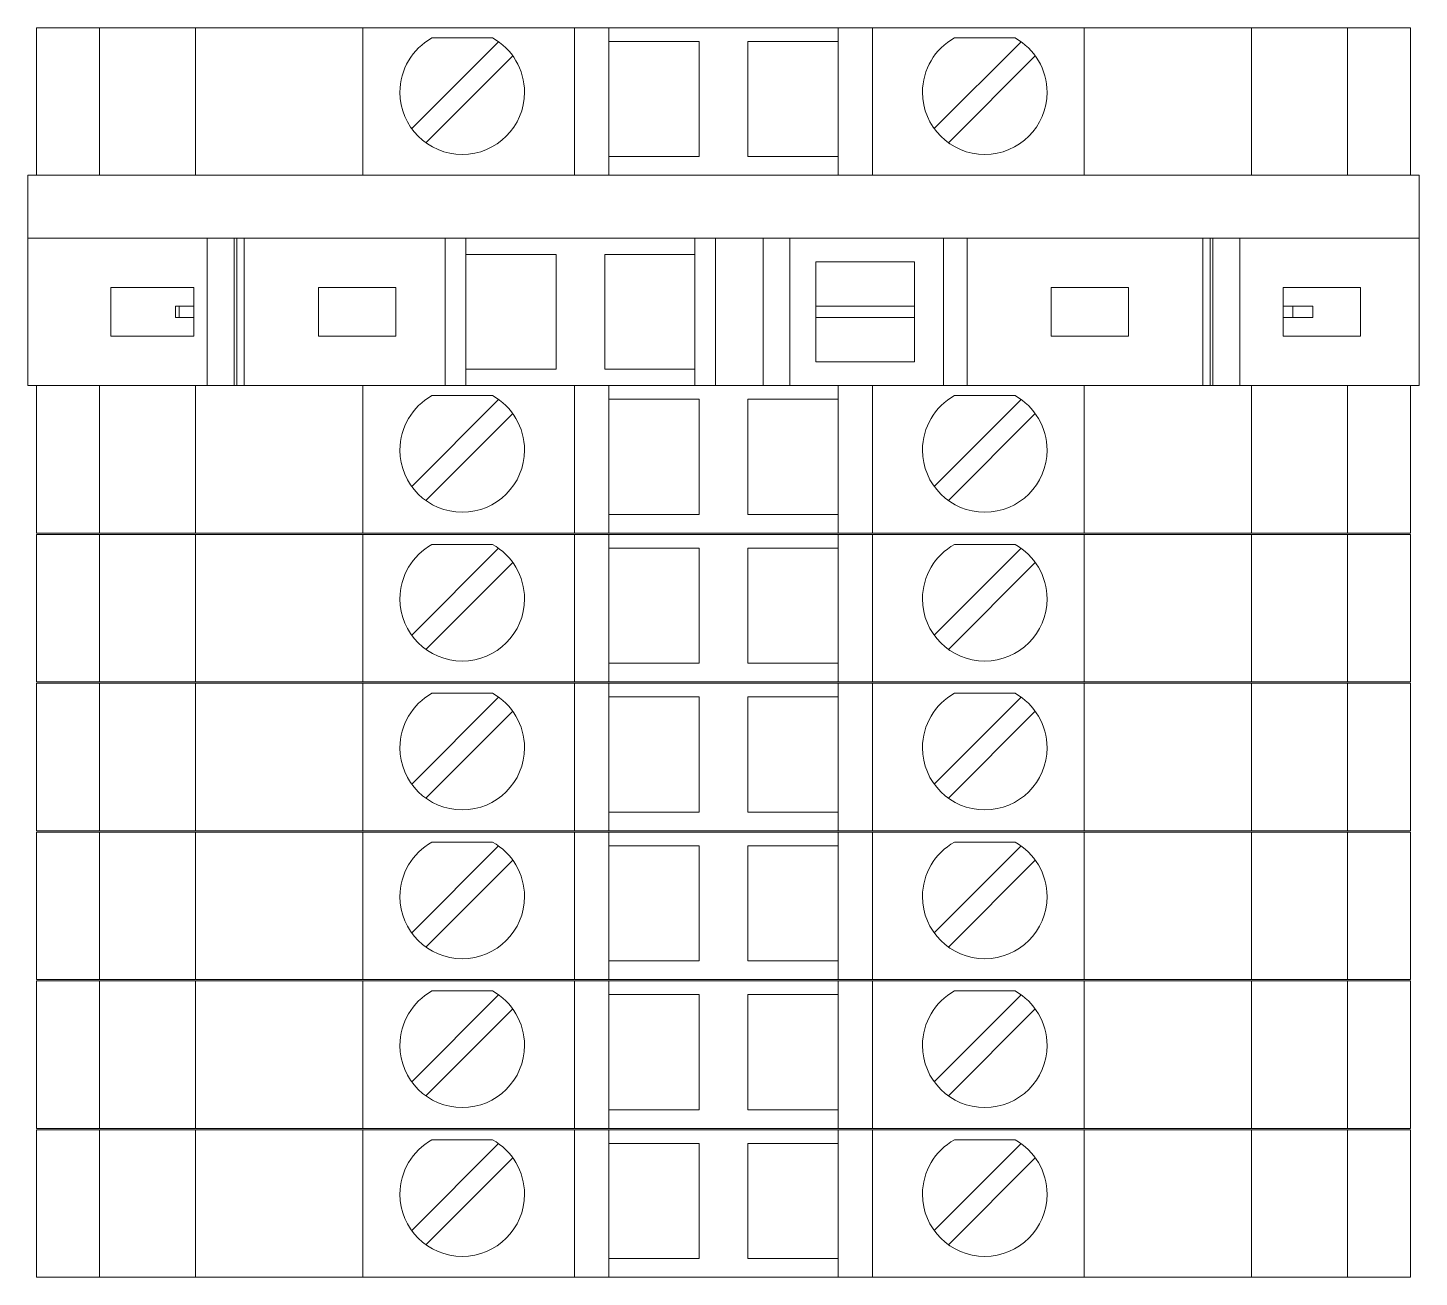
# Model space of a CAD drawing. Header units: millimetres. Extents: x 4962 to 7449, y 754 to 2938.
# Drawn here: x 5322.49 to 5371.09, y 1922.09 to 1965.74 of the extents above; entities that cross this region are included whole.
import ezdxf

# ---------------------------------------------------------------- set-up
doc = ezdxf.new("R2010")
doc.units = ezdxf.units.MM
doc.layers.add('000-PI-Oprema', color=30, linetype='Continuous', lineweight=5)
doc.layers.add('000-PI-ORMAR', color=2, linetype='Continuous')

msp = doc.modelspace()

# ---------------------------------------------------------------- linework, layer by layer
at = {"color": 0, "linetype": 'ByBlock', "lineweight": 0, "ltscale": 0.25}
msp.add_lwpolyline([(5322.492, 1960.593), (5322.492, 1953.243), (5371.092, 1953.243), (5371.092, 1960.593), (5322.492, 1960.593)], dxfattribs=at)
at = {"layer": '000-PI-Oprema', "color": 0, "linetype": 'ByBlock', "lineweight": 0}
for p, q in [((5322.492, 1960.593), (5322.492, 1953.243)), ((5371.092, 1960.593), (5322.492, 1960.593)), ((5371.092, 1953.243), (5371.092, 1960.593)), ((5328.757, 1958.393), (5322.492, 1958.393)), ((5328.757, 1953.243), (5328.757, 1958.393)), ((5329.694, 1958.393), (5328.757, 1958.393)), ((5329.694, 1953.243), (5329.694, 1958.393)), ((5329.794, 1958.393), (5329.694, 1958.393)), ((5329.794, 1958.393), (5329.794, 1953.243)), ((5330.052, 1958.393), (5329.794, 1958.393)), ((5330.052, 1958.393), (5330.052, 1953.243)), ((5337.074, 1958.393), (5330.052, 1958.393)), ((5337.074, 1958.393), (5337.792, 1958.393)), ((5337.074, 1953.243), (5337.074, 1958.393)), ((5337.792, 1957.818), (5337.792, 1958.393)), ((5337.792, 1958.393), (5345.792, 1958.393)), ((5345.792, 1958.393), (5345.792, 1957.818)), ((5345.792, 1958.393), (5346.511, 1958.393)), ((5346.511, 1958.393), (5348.182, 1958.393)), ((5346.511, 1953.243), (5346.511, 1958.393)), ((5349.107, 1958.393), (5348.182, 1958.393)), ((5348.182, 1958.393), (5348.182, 1953.243)), ((5354.481, 1958.393), (5349.107, 1958.393)), ((5349.107, 1958.393), (5349.107, 1953.243)), ((5354.481, 1958.393), (5354.481, 1953.243)), ((5355.302, 1958.393), (5354.481, 1958.393)), ((5355.302, 1953.243), (5355.302, 1958.393)), ((5355.302, 1958.393), (5363.532, 1958.393)), ((5363.532, 1958.393), (5363.532, 1953.243)), ((5363.532, 1958.393), (5363.79, 1958.393)), ((5363.79, 1953.243), (5363.79, 1958.393)), ((5363.79, 1958.393), (5363.89, 1958.393)), ((5364.827, 1958.393), (5363.89, 1958.393)), ((5363.89, 1953.243), (5363.89, 1958.393)), ((5364.827, 1958.393), (5371.092, 1958.393)), ((5364.827, 1953.243), (5364.827, 1958.393)), ((5337.792, 1953.818), (5337.792, 1957.818)), ((5337.792, 1957.818), (5340.942, 1957.818)), ((5340.942, 1957.818), (5340.942, 1953.818)), ((5342.642, 1957.818), (5345.792, 1957.818)), ((5342.642, 1953.818), (5342.642, 1957.818)), ((5345.792, 1957.818), (5345.792, 1953.818)), ((5350.017, 1957.568), (5353.467, 1957.568)), ((5350.017, 1956.018), (5350.017, 1957.568)), ((5353.467, 1957.568), (5353.467, 1956.018)), ((5325.392, 1954.968), (5325.392, 1956.668)), ((5325.392, 1956.668), (5328.292, 1956.668)), ((5328.292, 1956.668), (5328.292, 1956.018)), ((5332.642, 1956.668), (5335.342, 1956.668)), ((5332.642, 1954.968), (5332.642, 1956.668)), ((5335.342, 1956.668), (5335.342, 1954.968)), ((5358.242, 1956.668), (5360.942, 1956.668)), ((5358.242, 1954.968), (5358.242, 1956.668)), ((5360.942, 1956.668), (5360.942, 1954.968)), ((5366.342, 1956.018), (5366.342, 1956.668)), ((5366.342, 1956.668), (5369.042, 1956.668)), ((5369.042, 1956.668), (5369.042, 1954.968)), ((5327.777, 1956.018), (5327.647, 1956.018)), ((5327.647, 1955.618), (5327.647, 1956.018)), ((5327.777, 1956.018), (5327.777, 1955.618)), ((5327.777, 1956.018), (5328.292, 1956.018)), ((5328.292, 1956.018), (5328.292, 1955.618)), ((5350.017, 1956.018), (5353.467, 1956.018)), ((5350.017, 1955.618), (5350.017, 1956.018)), ((5353.467, 1956.018), (5353.467, 1955.618)), ((5366.342, 1955.618), (5366.342, 1956.018)), ((5366.342, 1956.018), (5366.677, 1956.018)), ((5366.677, 1956.018), (5366.677, 1955.618)), ((5367.377, 1956.018), (5366.677, 1956.018)), ((5367.377, 1956.018), (5367.377, 1955.618)), ((5327.777, 1955.618), (5327.647, 1955.618)), ((5327.777, 1955.618), (5328.292, 1955.618)), ((5328.292, 1955.618), (5328.292, 1954.968)), ((5350.017, 1955.618), (5353.467, 1955.618)), ((5350.017, 1954.068), (5350.017, 1955.618)), ((5353.467, 1955.618), (5353.467, 1954.068)), ((5366.342, 1955.618), (5366.677, 1955.618)), ((5366.342, 1954.968), (5366.342, 1955.618)), ((5367.377, 1955.618), (5366.677, 1955.618)), ((5328.292, 1954.968), (5325.392, 1954.968)), ((5335.342, 1954.968), (5332.642, 1954.968)), ((5360.942, 1954.968), (5358.242, 1954.968)), ((5369.042, 1954.968), (5366.342, 1954.968)), ((5340.942, 1953.818), (5337.792, 1953.818)), ((5337.792, 1953.243), (5337.792, 1953.818)), ((5345.792, 1953.818), (5342.642, 1953.818)), ((5345.792, 1953.818), (5345.792, 1953.243)), ((5353.467, 1954.068), (5350.017, 1954.068)), ((5329.694, 1953.243), (5328.757, 1953.243)), ((5329.794, 1953.243), (5329.694, 1953.243)), ((5330.052, 1953.243), (5329.794, 1953.243)), ((5337.074, 1953.243), (5337.792, 1953.243))]:
    msp.add_line(p, q, dxfattribs=at)
at = {"layer": '000-PI-Oprema', "color": 0, "linetype": 'ByBlock', "lineweight": 0, "ltscale": 0.25}
msp.add_line((5371.092, 1953.243), (5322.492, 1953.243), dxfattribs=at)
at = {"layer": '000-PI-ORMAR', "color": 0, "linetype": 'ByBlock', "lineweight": 0}
for p, q in [((5322.792, 1965.743), (5322.792, 1965.743)), ((5324.992, 1965.743), (5322.792, 1965.743)), ((5322.792, 1965.743), (5322.792, 1960.593)), ((5324.992, 1965.743), (5324.992, 1965.743)), ((5324.992, 1965.743), (5326.584, 1965.743)), ((5324.992, 1965.743), (5324.992, 1960.593)), ((5326.584, 1965.743), (5328.726, 1965.743)), ((5327.042, 1965.743), (5327.042, 1965.743)), ((5328.353, 1965.743), (5328.353, 1960.593)), ((5329.11, 1965.743), (5328.726, 1965.743)), ((5331.618, 1965.743), (5329.11, 1965.743)), ((5329.292, 1965.743), (5329.292, 1965.743)), ((5330.792, 1965.743), (5330.792, 1965.743)), ((5331.618, 1965.743), (5334.192, 1965.743)), ((5331.942, 1965.743), (5331.942, 1965.743)), ((5334.192, 1965.743), (5341.592, 1965.743)), ((5334.192, 1965.743), (5334.192, 1960.593)), ((5336.608, 1965.393), (5336.608, 1965.393)), ((5338.726, 1965.393), (5336.608, 1965.393)), ((5336.992, 1965.743), (5336.992, 1965.743)), ((5338.726, 1965.393), (5338.726, 1965.393)), ((5341.592, 1965.743), (5342.792, 1965.743)), ((5341.592, 1965.743), (5341.592, 1960.593)), ((5342.792, 1965.743), (5342.792, 1965.743)), ((5342.792, 1965.743), (5350.792, 1965.743)), ((5342.792, 1965.743), (5342.792, 1960.593)), ((5350.792, 1965.743), (5350.792, 1965.743)), ((5350.792, 1965.743), (5351.992, 1965.743)), ((5350.792, 1965.743), (5350.792, 1960.593)), ((5351.992, 1965.743), (5359.392, 1965.743)), ((5351.992, 1965.743), (5351.992, 1960.593)), ((5354.858, 1965.393), (5354.858, 1965.393)), ((5356.976, 1965.393), (5354.858, 1965.393)), ((5356.976, 1965.393), (5356.976, 1965.393)), ((5359.392, 1965.743), (5361.966, 1965.743)), ((5359.392, 1965.743), (5359.392, 1960.593)), ((5364.474, 1965.743), (5361.966, 1965.743)), ((5362.792, 1965.743), (5362.792, 1965.743)), ((5363.092, 1965.743), (5363.092, 1965.743)), ((5363.992, 1965.743), (5363.992, 1965.743)), ((5364.858, 1965.743), (5364.474, 1965.743)), ((5364.858, 1965.743), (5367, 1965.743)), ((5365.231, 1965.743), (5365.231, 1960.593)), ((5366.542, 1965.743), (5366.542, 1965.743)), ((5367, 1965.743), (5368.592, 1965.743)), ((5368.592, 1965.743), (5368.592, 1965.743)), ((5368.592, 1965.743), (5369.792, 1965.743)), ((5368.592, 1965.743), (5368.592, 1960.593)), ((5369.292, 1965.743), (5369.292, 1965.743)), ((5369.792, 1965.743), (5369.792, 1965.743)), ((5369.792, 1965.743), (5370.109, 1965.743)), ((5370.792, 1965.743), (5370.109, 1965.743)), ((5370.792, 1965.743), (5370.792, 1965.743)), ((5370.792, 1965.743), (5370.792, 1960.593)), ((5338.937, 1965.259), (5335.902, 1962.223)), ((5338.937, 1965.259), (5338.937, 1965.259)), ((5342.792, 1965.268), (5345.942, 1965.268)), ((5342.792, 1965.268), (5342.792, 1965.268)), ((5345.942, 1965.268), (5345.942, 1961.243)), ((5345.942, 1965.268), (5345.942, 1965.268)), ((5347.642, 1961.243), (5347.642, 1965.268)), ((5347.642, 1965.268), (5350.792, 1965.268)), ((5347.642, 1965.268), (5347.642, 1965.268)), ((5350.792, 1965.268), (5350.792, 1965.268)), ((5357.187, 1965.259), (5354.152, 1962.223)), ((5357.187, 1965.259), (5357.187, 1965.259)), ((5336.397, 1961.728), (5339.432, 1964.764)), ((5339.432, 1964.764), (5339.432, 1964.764)), ((5341.592, 1964.793), (5341.592, 1962.193)), ((5341.592, 1964.793), (5341.592, 1964.793)), ((5351.992, 1964.793), (5351.992, 1962.193)), ((5351.992, 1964.793), (5351.992, 1964.793)), ((5354.647, 1961.728), (5357.682, 1964.764)), ((5357.682, 1964.764), (5357.682, 1964.764)), ((5335.902, 1962.223), (5335.902, 1962.223)), ((5341.592, 1962.193), (5341.592, 1962.193)), ((5351.992, 1962.193), (5351.992, 1962.193)), ((5354.152, 1962.223), (5354.152, 1962.223)), ((5336.397, 1961.728), (5336.397, 1961.728)), ((5354.647, 1961.728), (5354.647, 1961.728)), ((5345.942, 1961.243), (5342.792, 1961.243)), ((5342.792, 1961.243), (5342.792, 1961.243)), ((5345.942, 1961.243), (5345.942, 1961.243)), ((5350.792, 1961.243), (5347.642, 1961.243)), ((5347.642, 1961.243), (5347.642, 1961.243)), ((5350.792, 1961.243), (5350.792, 1961.243)), ((5324.992, 1960.593), (5322.792, 1960.593)), ((5322.792, 1960.593), (5322.792, 1960.593)), ((5324.992, 1960.593), (5326.584, 1960.593)), ((5324.992, 1960.593), (5324.992, 1960.593)), ((5326.584, 1960.593), (5328.726, 1960.593)), ((5327.042, 1960.593), (5327.042, 1960.593)), ((5328.726, 1960.593), (5329.11, 1960.593)), ((5329.11, 1960.593), (5331.618, 1960.593)), ((5329.292, 1960.593), (5329.292, 1960.593)), ((5331.618, 1960.593), (5334.192, 1960.593)), ((5331.942, 1960.593), (5331.942, 1960.593)), ((5334.192, 1960.593), (5341.592, 1960.593)), ((5336.992, 1960.593), (5336.992, 1960.593)), ((5341.592, 1960.593), (5342.792, 1960.593)), ((5342.792, 1960.593), (5350.792, 1960.593)), ((5342.792, 1960.593), (5342.792, 1960.593)), ((5350.792, 1960.593), (5351.992, 1960.593)), ((5350.792, 1960.593), (5350.792, 1960.593)), ((5351.992, 1960.593), (5359.392, 1960.593)), ((5359.392, 1960.593), (5361.966, 1960.593)), ((5361.966, 1960.593), (5364.474, 1960.593)), ((5363.092, 1960.593), (5363.092, 1960.593)), ((5363.992, 1960.593), (5363.992, 1960.593)), ((5364.474, 1960.593), (5364.858, 1960.593)), ((5364.858, 1960.593), (5367, 1960.593)), ((5366.542, 1960.593), (5366.542, 1960.593)), ((5367, 1960.593), (5368.592, 1960.593)), ((5368.592, 1960.593), (5369.792, 1960.593)), ((5368.592, 1960.593), (5368.592, 1960.593)), ((5369.792, 1960.593), (5370.109, 1960.593)), ((5369.792, 1960.593), (5369.792, 1960.593)), ((5370.792, 1960.593), (5370.109, 1960.593)), ((5370.792, 1960.593), (5370.792, 1960.593)), ((5322.792, 1953.243), (5322.792, 1953.243)), ((5324.992, 1953.243), (5322.792, 1953.243)), ((5322.792, 1953.243), (5322.792, 1948.093)), ((5324.992, 1953.243), (5324.992, 1953.243)), ((5324.992, 1953.243), (5326.584, 1953.243)), ((5324.992, 1953.243), (5324.992, 1948.093)), ((5326.584, 1953.243), (5328.726, 1953.243)), ((5327.042, 1953.243), (5327.042, 1953.243)), ((5328.353, 1953.243), (5328.353, 1948.093)), ((5329.11, 1953.243), (5328.726, 1953.243)), ((5331.618, 1953.243), (5329.11, 1953.243)), ((5329.292, 1953.243), (5329.292, 1953.243)), ((5330.792, 1953.243), (5330.792, 1953.243)), ((5331.618, 1953.243), (5334.192, 1953.243)), ((5331.942, 1953.243), (5331.942, 1953.243)), ((5334.192, 1953.243), (5341.592, 1953.243)), ((5334.192, 1953.243), (5334.192, 1948.093)), ((5336.992, 1953.243), (5336.992, 1953.243)), ((5341.592, 1953.243), (5342.792, 1953.243)), ((5341.592, 1953.243), (5341.592, 1948.093)), ((5342.792, 1953.243), (5342.792, 1953.243)), ((5342.792, 1953.243), (5350.792, 1953.243)), ((5342.792, 1953.243), (5342.792, 1948.093)), ((5350.792, 1953.243), (5350.792, 1953.243)), ((5350.792, 1953.243), (5351.992, 1953.243)), ((5350.792, 1953.243), (5350.792, 1948.093)), ((5351.992, 1953.243), (5359.392, 1953.243)), ((5351.992, 1953.243), (5351.992, 1948.093)), ((5359.392, 1953.243), (5361.966, 1953.243)), ((5359.392, 1953.243), (5359.392, 1948.093)), ((5364.474, 1953.243), (5361.966, 1953.243)), ((5362.792, 1953.243), (5362.792, 1953.243)), ((5363.092, 1953.243), (5363.092, 1953.243)), ((5363.992, 1953.243), (5363.992, 1953.243)), ((5364.858, 1953.243), (5364.474, 1953.243)), ((5364.858, 1953.243), (5367, 1953.243)), ((5365.231, 1953.243), (5365.231, 1948.093)), ((5366.542, 1953.243), (5366.542, 1953.243)), ((5367, 1953.243), (5368.592, 1953.243)), ((5368.592, 1953.243), (5368.592, 1953.243)), ((5368.592, 1953.243), (5369.792, 1953.243)), ((5368.592, 1953.243), (5368.592, 1948.093)), ((5369.292, 1953.243), (5369.292, 1953.243)), ((5369.792, 1953.243), (5369.792, 1953.243)), ((5369.792, 1953.243), (5370.109, 1953.243)), ((5370.792, 1953.243), (5370.109, 1953.243)), ((5370.792, 1953.243), (5370.792, 1953.243)), ((5370.792, 1953.243), (5370.792, 1948.093)), ((5338.937, 1952.759), (5335.902, 1949.723)), ((5336.608, 1952.893), (5336.608, 1952.893)), ((5338.726, 1952.893), (5336.608, 1952.893)), ((5338.726, 1952.893), (5338.726, 1952.893)), ((5338.937, 1952.759), (5338.937, 1952.759)), ((5342.792, 1952.768), (5345.942, 1952.768)), ((5342.792, 1952.768), (5342.792, 1952.768)), ((5345.942, 1952.768), (5345.942, 1948.743)), ((5345.942, 1952.768), (5345.942, 1952.768)), ((5347.642, 1948.743), (5347.642, 1952.768)), ((5347.642, 1952.768), (5350.792, 1952.768)), ((5347.642, 1952.768), (5347.642, 1952.768)), ((5350.792, 1952.768), (5350.792, 1952.768)), ((5357.187, 1952.759), (5354.152, 1949.723)), ((5354.858, 1952.893), (5354.858, 1952.893)), ((5356.976, 1952.893), (5354.858, 1952.893)), ((5356.976, 1952.893), (5356.976, 1952.893)), ((5357.187, 1952.759), (5357.187, 1952.759)), ((5336.397, 1949.228), (5339.432, 1952.264)), ((5339.432, 1952.264), (5339.432, 1952.264)), ((5341.592, 1952.293), (5341.592, 1949.693)), ((5341.592, 1952.293), (5341.592, 1952.293)), ((5351.992, 1952.293), (5351.992, 1949.693)), ((5351.992, 1952.293), (5351.992, 1952.293)), ((5354.647, 1949.228), (5357.682, 1952.264)), ((5357.682, 1952.264), (5357.682, 1952.264)), ((5335.902, 1949.723), (5335.902, 1949.723)), ((5341.592, 1949.693), (5341.592, 1949.693)), ((5351.992, 1949.693), (5351.992, 1949.693)), ((5354.152, 1949.723), (5354.152, 1949.723)), ((5336.397, 1949.228), (5336.397, 1949.228)), ((5354.647, 1949.228), (5354.647, 1949.228)), ((5345.942, 1948.743), (5342.792, 1948.743)), ((5342.792, 1948.743), (5342.792, 1948.743)), ((5345.942, 1948.743), (5345.942, 1948.743)), ((5350.792, 1948.743), (5347.642, 1948.743)), ((5347.642, 1948.743), (5347.642, 1948.743)), ((5350.792, 1948.743), (5350.792, 1948.743)), ((5324.992, 1948.093), (5322.792, 1948.093)), ((5322.792, 1948.093), (5322.792, 1948.093)), ((5322.792, 1948.043), (5322.792, 1948.043)), ((5324.992, 1948.043), (5322.792, 1948.043)), ((5322.792, 1948.043), (5322.792, 1942.893)), ((5324.992, 1948.093), (5326.584, 1948.093)), ((5324.992, 1948.093), (5324.992, 1948.093)), ((5324.992, 1948.043), (5324.992, 1948.043)), ((5324.992, 1948.043), (5326.584, 1948.043)), ((5324.992, 1948.043), (5324.992, 1942.893)), ((5326.584, 1948.093), (5328.726, 1948.093)), ((5326.584, 1948.043), (5328.726, 1948.043)), ((5327.042, 1948.093), (5327.042, 1948.093)), ((5327.042, 1948.043), (5327.042, 1948.043)), ((5328.353, 1948.043), (5328.353, 1942.893)), ((5328.726, 1948.093), (5329.11, 1948.093)), ((5329.11, 1948.043), (5328.726, 1948.043)), ((5329.11, 1948.093), (5331.618, 1948.093)), ((5331.618, 1948.043), (5329.11, 1948.043)), ((5329.292, 1948.093), (5329.292, 1948.093)), ((5329.292, 1948.043), (5329.292, 1948.043)), ((5330.792, 1948.043), (5330.792, 1948.043)), ((5331.618, 1948.093), (5334.192, 1948.093)), ((5331.618, 1948.043), (5334.192, 1948.043)), ((5331.942, 1948.093), (5331.942, 1948.093)), ((5331.942, 1948.043), (5331.942, 1948.043)), ((5334.192, 1948.093), (5341.592, 1948.093)), ((5334.192, 1948.043), (5341.592, 1948.043)), ((5334.192, 1948.043), (5334.192, 1942.893)), ((5336.992, 1948.093), (5336.992, 1948.093)), ((5336.992, 1948.043), (5336.992, 1948.043)), ((5341.592, 1948.093), (5342.792, 1948.093)), ((5341.592, 1948.043), (5342.792, 1948.043)), ((5341.592, 1948.043), (5341.592, 1942.893)), ((5342.792, 1948.093), (5350.792, 1948.093)), ((5342.792, 1948.093), (5342.792, 1948.093)), ((5342.792, 1948.043), (5342.792, 1948.043)), ((5342.792, 1948.043), (5350.792, 1948.043)), ((5342.792, 1948.043), (5342.792, 1942.893)), ((5350.792, 1948.093), (5351.992, 1948.093)), ((5350.792, 1948.093), (5350.792, 1948.093)), ((5350.792, 1948.043), (5350.792, 1948.043)), ((5350.792, 1948.043), (5351.992, 1948.043)), ((5350.792, 1948.043), (5350.792, 1942.893)), ((5351.992, 1948.093), (5359.392, 1948.093)), ((5351.992, 1948.043), (5359.392, 1948.043)), ((5351.992, 1948.043), (5351.992, 1942.893)), ((5359.392, 1948.093), (5361.966, 1948.093)), ((5359.392, 1948.043), (5361.966, 1948.043)), ((5359.392, 1948.043), (5359.392, 1942.893)), ((5361.966, 1948.093), (5364.474, 1948.093)), ((5364.474, 1948.043), (5361.966, 1948.043)), ((5362.792, 1948.043), (5362.792, 1948.043)), ((5363.092, 1948.093), (5363.092, 1948.093)), ((5363.092, 1948.043), (5363.092, 1948.043)), ((5363.992, 1948.093), (5363.992, 1948.093)), ((5363.992, 1948.043), (5363.992, 1948.043)), ((5364.474, 1948.093), (5364.858, 1948.093)), ((5364.858, 1948.043), (5364.474, 1948.043)), ((5364.858, 1948.093), (5367, 1948.093)), ((5364.858, 1948.043), (5367, 1948.043)), ((5365.231, 1948.043), (5365.231, 1942.893)), ((5366.542, 1948.093), (5366.542, 1948.093)), ((5366.542, 1948.043), (5366.542, 1948.043)), ((5367, 1948.093), (5368.592, 1948.093)), ((5367, 1948.043), (5368.592, 1948.043)), ((5368.592, 1948.093), (5369.792, 1948.093)), ((5368.592, 1948.093), (5368.592, 1948.093)), ((5368.592, 1948.043), (5368.592, 1948.043)), ((5368.592, 1948.043), (5369.792, 1948.043)), ((5368.592, 1948.043), (5368.592, 1942.893)), ((5369.292, 1948.043), (5369.292, 1948.043)), ((5369.792, 1948.093), (5370.109, 1948.093)), ((5369.792, 1948.093), (5369.792, 1948.093)), ((5369.792, 1948.043), (5369.792, 1948.043)), ((5369.792, 1948.043), (5370.109, 1948.043)), ((5370.792, 1948.093), (5370.109, 1948.093)), ((5370.792, 1948.043), (5370.109, 1948.043)), ((5370.792, 1948.093), (5370.792, 1948.093)), ((5370.792, 1948.043), (5370.792, 1948.043)), ((5370.792, 1948.043), (5370.792, 1942.893)), ((5338.937, 1947.559), (5335.902, 1944.523)), ((5336.608, 1947.693), (5336.608, 1947.693)), ((5338.726, 1947.693), (5336.608, 1947.693)), ((5338.726, 1947.693), (5338.726, 1947.693)), ((5338.937, 1947.559), (5338.937, 1947.559)), ((5342.792, 1947.568), (5345.942, 1947.568)), ((5342.792, 1947.568), (5342.792, 1947.568)), ((5345.942, 1947.568), (5345.942, 1943.543)), ((5345.942, 1947.568), (5345.942, 1947.568)), ((5347.642, 1943.543), (5347.642, 1947.568)), ((5347.642, 1947.568), (5350.792, 1947.568)), ((5347.642, 1947.568), (5347.642, 1947.568)), ((5350.792, 1947.568), (5350.792, 1947.568)), ((5357.187, 1947.559), (5354.152, 1944.523)), ((5354.858, 1947.693), (5354.858, 1947.693)), ((5356.976, 1947.693), (5354.858, 1947.693)), ((5356.976, 1947.693), (5356.976, 1947.693)), ((5357.187, 1947.559), (5357.187, 1947.559)), ((5336.397, 1944.028), (5339.432, 1947.064)), ((5339.432, 1947.064), (5339.432, 1947.064)), ((5341.592, 1947.093), (5341.592, 1944.493)), ((5341.592, 1947.093), (5341.592, 1947.093)), ((5351.992, 1947.093), (5351.992, 1944.493)), ((5351.992, 1947.093), (5351.992, 1947.093)), ((5354.647, 1944.028), (5357.682, 1947.064)), ((5357.682, 1947.064), (5357.682, 1947.064)), ((5335.902, 1944.523), (5335.902, 1944.523)), ((5341.592, 1944.493), (5341.592, 1944.493)), ((5351.992, 1944.493), (5351.992, 1944.493)), ((5354.152, 1944.523), (5354.152, 1944.523)), ((5336.397, 1944.028), (5336.397, 1944.028)), ((5354.647, 1944.028), (5354.647, 1944.028)), ((5345.942, 1943.543), (5342.792, 1943.543)), ((5342.792, 1943.543), (5342.792, 1943.543)), ((5345.942, 1943.543), (5345.942, 1943.543)), ((5350.792, 1943.543), (5347.642, 1943.543)), ((5347.642, 1943.543), (5347.642, 1943.543)), ((5350.792, 1943.543), (5350.792, 1943.543)), ((5324.992, 1942.893), (5322.792, 1942.893)), ((5322.792, 1942.893), (5322.792, 1942.893)), ((5322.792, 1942.843), (5322.792, 1942.843)), ((5324.992, 1942.843), (5322.792, 1942.843)), ((5322.792, 1942.843), (5322.792, 1937.693)), ((5324.992, 1942.893), (5326.584, 1942.893)), ((5324.992, 1942.893), (5324.992, 1942.893)), ((5324.992, 1942.843), (5324.992, 1942.843)), ((5324.992, 1942.843), (5326.584, 1942.843)), ((5324.992, 1942.843), (5324.992, 1937.693)), ((5326.584, 1942.893), (5328.726, 1942.893)), ((5326.584, 1942.843), (5328.726, 1942.843)), ((5327.042, 1942.893), (5327.042, 1942.893)), ((5327.042, 1942.843), (5327.042, 1942.843)), ((5328.353, 1942.843), (5328.353, 1937.693)), ((5328.726, 1942.893), (5329.11, 1942.893)), ((5329.11, 1942.843), (5328.726, 1942.843)), ((5329.11, 1942.893), (5331.618, 1942.893)), ((5331.618, 1942.843), (5329.11, 1942.843)), ((5329.292, 1942.893), (5329.292, 1942.893)), ((5329.292, 1942.843), (5329.292, 1942.843)), ((5330.792, 1942.843), (5330.792, 1942.843)), ((5331.618, 1942.893), (5334.192, 1942.893)), ((5331.618, 1942.843), (5334.192, 1942.843)), ((5331.942, 1942.893), (5331.942, 1942.893)), ((5331.942, 1942.843), (5331.942, 1942.843)), ((5334.192, 1942.893), (5341.592, 1942.893)), ((5334.192, 1942.843), (5341.592, 1942.843)), ((5334.192, 1942.843), (5334.192, 1937.693)), ((5336.992, 1942.893), (5336.992, 1942.893)), ((5336.992, 1942.843), (5336.992, 1942.843)), ((5341.592, 1942.893), (5342.792, 1942.893)), ((5341.592, 1942.843), (5342.792, 1942.843)), ((5341.592, 1942.843), (5341.592, 1937.693)), ((5342.792, 1942.893), (5350.792, 1942.893)), ((5342.792, 1942.893), (5342.792, 1942.893)), ((5342.792, 1942.843), (5342.792, 1942.843)), ((5342.792, 1942.843), (5350.792, 1942.843)), ((5342.792, 1942.843), (5342.792, 1937.693)), ((5350.792, 1942.893), (5351.992, 1942.893)), ((5350.792, 1942.893), (5350.792, 1942.893)), ((5350.792, 1942.843), (5350.792, 1942.843)), ((5350.792, 1942.843), (5351.992, 1942.843)), ((5350.792, 1942.843), (5350.792, 1937.693)), ((5351.992, 1942.893), (5359.392, 1942.893)), ((5351.992, 1942.843), (5359.392, 1942.843)), ((5351.992, 1942.843), (5351.992, 1937.693)), ((5359.392, 1942.893), (5361.966, 1942.893)), ((5359.392, 1942.843), (5361.966, 1942.843)), ((5359.392, 1942.843), (5359.392, 1937.693)), ((5361.966, 1942.893), (5364.474, 1942.893)), ((5364.474, 1942.843), (5361.966, 1942.843)), ((5362.792, 1942.843), (5362.792, 1942.843)), ((5363.092, 1942.893), (5363.092, 1942.893)), ((5363.092, 1942.843), (5363.092, 1942.843)), ((5363.992, 1942.893), (5363.992, 1942.893)), ((5363.992, 1942.843), (5363.992, 1942.843)), ((5364.474, 1942.893), (5364.858, 1942.893)), ((5364.858, 1942.843), (5364.474, 1942.843)), ((5364.858, 1942.893), (5367, 1942.893)), ((5364.858, 1942.843), (5367, 1942.843)), ((5365.231, 1942.843), (5365.231, 1937.693)), ((5366.542, 1942.893), (5366.542, 1942.893)), ((5366.542, 1942.843), (5366.542, 1942.843)), ((5367, 1942.893), (5368.592, 1942.893)), ((5367, 1942.843), (5368.592, 1942.843)), ((5368.592, 1942.893), (5369.792, 1942.893)), ((5368.592, 1942.893), (5368.592, 1942.893)), ((5368.592, 1942.843), (5368.592, 1942.843)), ((5368.592, 1942.843), (5369.792, 1942.843)), ((5368.592, 1942.843), (5368.592, 1937.693)), ((5369.292, 1942.843), (5369.292, 1942.843)), ((5369.792, 1942.893), (5370.109, 1942.893)), ((5369.792, 1942.893), (5369.792, 1942.893)), ((5369.792, 1942.843), (5369.792, 1942.843)), ((5369.792, 1942.843), (5370.109, 1942.843)), ((5370.792, 1942.893), (5370.109, 1942.893)), ((5370.792, 1942.843), (5370.109, 1942.843)), ((5370.792, 1942.893), (5370.792, 1942.893)), ((5370.792, 1942.843), (5370.792, 1942.843)), ((5370.792, 1942.843), (5370.792, 1937.693)), ((5338.937, 1942.359), (5335.902, 1939.323)), ((5336.608, 1942.493), (5336.608, 1942.493)), ((5338.726, 1942.493), (5336.608, 1942.493)), ((5338.726, 1942.493), (5338.726, 1942.493)), ((5338.937, 1942.359), (5338.937, 1942.359)), ((5342.792, 1942.368), (5345.942, 1942.368)), ((5342.792, 1942.368), (5342.792, 1942.368)), ((5345.942, 1942.368), (5345.942, 1938.343)), ((5345.942, 1942.368), (5345.942, 1942.368)), ((5347.642, 1938.343), (5347.642, 1942.368)), ((5347.642, 1942.368), (5350.792, 1942.368)), ((5347.642, 1942.368), (5347.642, 1942.368)), ((5350.792, 1942.368), (5350.792, 1942.368)), ((5357.187, 1942.359), (5354.152, 1939.323)), ((5354.858, 1942.493), (5354.858, 1942.493)), ((5356.976, 1942.493), (5354.858, 1942.493)), ((5356.976, 1942.493), (5356.976, 1942.493)), ((5357.187, 1942.359), (5357.187, 1942.359)), ((5336.397, 1938.828), (5339.432, 1941.864)), ((5339.432, 1941.864), (5339.432, 1941.864)), ((5341.592, 1941.893), (5341.592, 1939.293)), ((5341.592, 1941.893), (5341.592, 1941.893)), ((5351.992, 1941.893), (5351.992, 1939.293)), ((5351.992, 1941.893), (5351.992, 1941.893)), ((5354.647, 1938.828), (5357.682, 1941.864)), ((5357.682, 1941.864), (5357.682, 1941.864)), ((5335.902, 1939.323), (5335.902, 1939.323)), ((5341.592, 1939.293), (5341.592, 1939.293)), ((5351.992, 1939.293), (5351.992, 1939.293)), ((5354.152, 1939.323), (5354.152, 1939.323)), ((5336.397, 1938.828), (5336.397, 1938.828)), ((5354.647, 1938.828), (5354.647, 1938.828)), ((5345.942, 1938.343), (5342.792, 1938.343)), ((5342.792, 1938.343), (5342.792, 1938.343)), ((5345.942, 1938.343), (5345.942, 1938.343)), ((5350.792, 1938.343), (5347.642, 1938.343)), ((5347.642, 1938.343), (5347.642, 1938.343)), ((5350.792, 1938.343), (5350.792, 1938.343)), ((5324.992, 1937.693), (5322.792, 1937.693)), ((5322.792, 1937.693), (5322.792, 1937.693)), ((5324.992, 1937.693), (5326.584, 1937.693)), ((5324.992, 1937.693), (5324.992, 1937.693)), ((5326.584, 1937.693), (5328.726, 1937.693)), ((5327.042, 1937.693), (5327.042, 1937.693)), ((5328.726, 1937.693), (5329.11, 1937.693)), ((5329.11, 1937.693), (5331.618, 1937.693)), ((5329.292, 1937.693), (5329.292, 1937.693)), ((5331.618, 1937.693), (5334.192, 1937.693)), ((5331.942, 1937.693), (5331.942, 1937.693)), ((5334.192, 1937.693), (5341.592, 1937.693)), ((5336.992, 1937.693), (5336.992, 1937.693)), ((5341.592, 1937.693), (5342.792, 1937.693)), ((5342.792, 1937.693), (5350.792, 1937.693)), ((5342.792, 1937.693), (5342.792, 1937.693)), ((5350.792, 1937.693), (5351.992, 1937.693)), ((5350.792, 1937.693), (5350.792, 1937.693)), ((5351.992, 1937.693), (5359.392, 1937.693)), ((5359.392, 1937.693), (5361.966, 1937.693)), ((5361.966, 1937.693), (5364.474, 1937.693)), ((5363.092, 1937.693), (5363.092, 1937.693)), ((5363.992, 1937.693), (5363.992, 1937.693)), ((5364.474, 1937.693), (5364.858, 1937.693)), ((5364.858, 1937.693), (5367, 1937.693)), ((5366.542, 1937.693), (5366.542, 1937.693)), ((5367, 1937.693), (5368.592, 1937.693)), ((5368.592, 1937.693), (5369.792, 1937.693)), ((5368.592, 1937.693), (5368.592, 1937.693)), ((5369.792, 1937.693), (5370.109, 1937.693)), ((5369.792, 1937.693), (5369.792, 1937.693)), ((5370.792, 1937.693), (5370.109, 1937.693)), ((5370.792, 1937.693), (5370.792, 1937.693)), ((5322.792, 1937.643), (5322.792, 1937.643)), ((5324.992, 1937.643), (5322.792, 1937.643)), ((5322.792, 1937.643), (5322.792, 1932.493)), ((5324.992, 1937.643), (5324.992, 1937.643)), ((5324.992, 1937.643), (5326.584, 1937.643)), ((5324.992, 1937.643), (5324.992, 1932.493)), ((5326.584, 1937.643), (5328.726, 1937.643)), ((5327.042, 1937.643), (5327.042, 1937.643)), ((5328.353, 1937.643), (5328.353, 1932.493)), ((5329.11, 1937.643), (5328.726, 1937.643)), ((5331.618, 1937.643), (5329.11, 1937.643)), ((5329.292, 1937.643), (5329.292, 1937.643)), ((5330.792, 1937.643), (5330.792, 1937.643)), ((5331.618, 1937.643), (5334.192, 1937.643)), ((5331.942, 1937.643), (5331.942, 1937.643)), ((5334.192, 1937.643), (5341.592, 1937.643)), ((5334.192, 1937.643), (5334.192, 1932.493)), ((5336.608, 1937.293), (5336.608, 1937.293)), ((5338.726, 1937.293), (5336.608, 1937.293)), ((5336.992, 1937.643), (5336.992, 1937.643)), ((5338.726, 1937.293), (5338.726, 1937.293)), ((5341.592, 1937.643), (5342.792, 1937.643)), ((5341.592, 1937.643), (5341.592, 1932.493)), ((5342.792, 1937.643), (5342.792, 1937.643)), ((5342.792, 1937.643), (5350.792, 1937.643)), ((5342.792, 1937.643), (5342.792, 1932.493)), ((5350.792, 1937.643), (5350.792, 1937.643)), ((5350.792, 1937.643), (5351.992, 1937.643)), ((5350.792, 1937.643), (5350.792, 1932.493)), ((5351.992, 1937.643), (5359.392, 1937.643)), ((5351.992, 1937.643), (5351.992, 1932.493)), ((5354.858, 1937.293), (5354.858, 1937.293)), ((5356.976, 1937.293), (5354.858, 1937.293)), ((5356.976, 1937.293), (5356.976, 1937.293)), ((5359.392, 1937.643), (5361.966, 1937.643)), ((5359.392, 1937.643), (5359.392, 1932.493)), ((5364.474, 1937.643), (5361.966, 1937.643)), ((5362.792, 1937.643), (5362.792, 1937.643)), ((5363.092, 1937.643), (5363.092, 1937.643)), ((5363.992, 1937.643), (5363.992, 1937.643)), ((5364.858, 1937.643), (5364.474, 1937.643)), ((5364.858, 1937.643), (5367, 1937.643)), ((5365.231, 1937.643), (5365.231, 1932.493)), ((5366.542, 1937.643), (5366.542, 1937.643)), ((5367, 1937.643), (5368.592, 1937.643)), ((5368.592, 1937.643), (5368.592, 1937.643)), ((5368.592, 1937.643), (5369.792, 1937.643)), ((5368.592, 1937.643), (5368.592, 1932.493)), ((5369.292, 1937.643), (5369.292, 1937.643)), ((5369.792, 1937.643), (5369.792, 1937.643)), ((5369.792, 1937.643), (5370.109, 1937.643)), ((5370.792, 1937.643), (5370.109, 1937.643)), ((5370.792, 1937.643), (5370.792, 1937.643)), ((5370.792, 1937.643), (5370.792, 1932.493)), ((5338.937, 1937.159), (5335.902, 1934.123)), ((5338.937, 1937.159), (5338.937, 1937.159)), ((5342.792, 1937.168), (5345.942, 1937.168)), ((5342.792, 1937.168), (5342.792, 1937.168)), ((5345.942, 1937.168), (5345.942, 1933.143)), ((5345.942, 1937.168), (5345.942, 1937.168)), ((5347.642, 1933.143), (5347.642, 1937.168)), ((5347.642, 1937.168), (5350.792, 1937.168)), ((5347.642, 1937.168), (5347.642, 1937.168)), ((5350.792, 1937.168), (5350.792, 1937.168)), ((5357.187, 1937.159), (5354.152, 1934.123)), ((5357.187, 1937.159), (5357.187, 1937.159)), ((5336.397, 1933.628), (5339.432, 1936.664)), ((5339.432, 1936.664), (5339.432, 1936.664)), ((5341.592, 1936.693), (5341.592, 1934.093)), ((5341.592, 1936.693), (5341.592, 1936.693)), ((5351.992, 1936.693), (5351.992, 1934.093)), ((5351.992, 1936.693), (5351.992, 1936.693)), ((5354.647, 1933.628), (5357.682, 1936.664)), ((5357.682, 1936.664), (5357.682, 1936.664)), ((5335.902, 1934.123), (5335.902, 1934.123)), ((5341.592, 1934.093), (5341.592, 1934.093)), ((5351.992, 1934.093), (5351.992, 1934.093)), ((5354.152, 1934.123), (5354.152, 1934.123)), ((5336.397, 1933.628), (5336.397, 1933.628)), ((5354.647, 1933.628), (5354.647, 1933.628)), ((5345.942, 1933.143), (5342.792, 1933.143)), ((5342.792, 1933.143), (5342.792, 1933.143)), ((5345.942, 1933.143), (5345.942, 1933.143)), ((5350.792, 1933.143), (5347.642, 1933.143)), ((5347.642, 1933.143), (5347.642, 1933.143)), ((5350.792, 1933.143), (5350.792, 1933.143)), ((5324.992, 1932.493), (5322.792, 1932.493)), ((5322.792, 1932.493), (5322.792, 1932.493)), ((5322.792, 1932.443), (5322.792, 1932.443)), ((5324.992, 1932.443), (5322.792, 1932.443)), ((5322.792, 1932.443), (5322.792, 1927.293)), ((5324.992, 1932.493), (5326.584, 1932.493)), ((5324.992, 1932.493), (5324.992, 1932.493)), ((5324.992, 1932.443), (5324.992, 1932.443)), ((5324.992, 1932.443), (5326.584, 1932.443)), ((5324.992, 1932.443), (5324.992, 1927.293)), ((5326.584, 1932.493), (5328.726, 1932.493)), ((5326.584, 1932.443), (5328.726, 1932.443)), ((5327.042, 1932.493), (5327.042, 1932.493)), ((5327.042, 1932.443), (5327.042, 1932.443)), ((5328.353, 1932.443), (5328.353, 1927.293)), ((5328.726, 1932.493), (5329.11, 1932.493)), ((5329.11, 1932.443), (5328.726, 1932.443)), ((5329.11, 1932.493), (5331.618, 1932.493)), ((5331.618, 1932.443), (5329.11, 1932.443)), ((5329.292, 1932.493), (5329.292, 1932.493)), ((5329.292, 1932.443), (5329.292, 1932.443)), ((5330.792, 1932.443), (5330.792, 1932.443)), ((5331.618, 1932.493), (5334.192, 1932.493)), ((5331.618, 1932.443), (5334.192, 1932.443)), ((5331.942, 1932.493), (5331.942, 1932.493)), ((5331.942, 1932.443), (5331.942, 1932.443)), ((5334.192, 1932.493), (5341.592, 1932.493)), ((5334.192, 1932.443), (5341.592, 1932.443)), ((5334.192, 1932.443), (5334.192, 1927.293)), ((5336.992, 1932.493), (5336.992, 1932.493)), ((5336.992, 1932.443), (5336.992, 1932.443)), ((5341.592, 1932.493), (5342.792, 1932.493)), ((5341.592, 1932.443), (5342.792, 1932.443)), ((5341.592, 1932.443), (5341.592, 1927.293)), ((5342.792, 1932.493), (5350.792, 1932.493)), ((5342.792, 1932.493), (5342.792, 1932.493)), ((5342.792, 1932.443), (5342.792, 1932.443)), ((5342.792, 1932.443), (5350.792, 1932.443)), ((5342.792, 1932.443), (5342.792, 1927.293)), ((5350.792, 1932.493), (5351.992, 1932.493)), ((5350.792, 1932.493), (5350.792, 1932.493)), ((5350.792, 1932.443), (5350.792, 1932.443)), ((5350.792, 1932.443), (5351.992, 1932.443)), ((5350.792, 1932.443), (5350.792, 1927.293)), ((5351.992, 1932.493), (5359.392, 1932.493)), ((5351.992, 1932.443), (5359.392, 1932.443)), ((5351.992, 1932.443), (5351.992, 1927.293)), ((5359.392, 1932.493), (5361.966, 1932.493)), ((5359.392, 1932.443), (5361.966, 1932.443)), ((5359.392, 1932.443), (5359.392, 1927.293)), ((5361.966, 1932.493), (5364.474, 1932.493)), ((5364.474, 1932.443), (5361.966, 1932.443)), ((5362.792, 1932.443), (5362.792, 1932.443)), ((5363.092, 1932.493), (5363.092, 1932.493)), ((5363.092, 1932.443), (5363.092, 1932.443)), ((5363.992, 1932.493), (5363.992, 1932.493)), ((5363.992, 1932.443), (5363.992, 1932.443)), ((5364.474, 1932.493), (5364.858, 1932.493)), ((5364.858, 1932.443), (5364.474, 1932.443)), ((5364.858, 1932.493), (5367, 1932.493)), ((5364.858, 1932.443), (5367, 1932.443)), ((5365.231, 1932.443), (5365.231, 1927.293)), ((5366.542, 1932.493), (5366.542, 1932.493)), ((5366.542, 1932.443), (5366.542, 1932.443)), ((5367, 1932.493), (5368.592, 1932.493)), ((5367, 1932.443), (5368.592, 1932.443)), ((5368.592, 1932.493), (5369.792, 1932.493)), ((5368.592, 1932.493), (5368.592, 1932.493)), ((5368.592, 1932.443), (5368.592, 1932.443)), ((5368.592, 1932.443), (5369.792, 1932.443)), ((5368.592, 1932.443), (5368.592, 1927.293)), ((5369.292, 1932.443), (5369.292, 1932.443)), ((5369.792, 1932.493), (5370.109, 1932.493)), ((5369.792, 1932.493), (5369.792, 1932.493)), ((5369.792, 1932.443), (5369.792, 1932.443)), ((5369.792, 1932.443), (5370.109, 1932.443)), ((5370.792, 1932.493), (5370.109, 1932.493)), ((5370.792, 1932.443), (5370.109, 1932.443)), ((5370.792, 1932.493), (5370.792, 1932.493)), ((5370.792, 1932.443), (5370.792, 1932.443)), ((5370.792, 1932.443), (5370.792, 1927.293)), ((5338.937, 1931.959), (5335.902, 1928.923)), ((5336.608, 1932.093), (5336.608, 1932.093)), ((5338.726, 1932.093), (5336.608, 1932.093)), ((5338.726, 1932.093), (5338.726, 1932.093)), ((5338.937, 1931.959), (5338.937, 1931.959)), ((5342.792, 1931.968), (5345.942, 1931.968)), ((5342.792, 1931.968), (5342.792, 1931.968)), ((5345.942, 1931.968), (5345.942, 1927.943)), ((5345.942, 1931.968), (5345.942, 1931.968)), ((5347.642, 1927.943), (5347.642, 1931.968)), ((5347.642, 1931.968), (5350.792, 1931.968)), ((5347.642, 1931.968), (5347.642, 1931.968)), ((5350.792, 1931.968), (5350.792, 1931.968)), ((5357.187, 1931.959), (5354.152, 1928.923)), ((5354.858, 1932.093), (5354.858, 1932.093)), ((5356.976, 1932.093), (5354.858, 1932.093)), ((5356.976, 1932.093), (5356.976, 1932.093)), ((5357.187, 1931.959), (5357.187, 1931.959)), ((5336.397, 1928.428), (5339.432, 1931.464)), ((5339.432, 1931.464), (5339.432, 1931.464)), ((5341.592, 1931.493), (5341.592, 1928.893)), ((5341.592, 1931.493), (5341.592, 1931.493)), ((5351.992, 1931.493), (5351.992, 1928.893)), ((5351.992, 1931.493), (5351.992, 1931.493)), ((5354.647, 1928.428), (5357.682, 1931.464)), ((5357.682, 1931.464), (5357.682, 1931.464)), ((5335.902, 1928.923), (5335.902, 1928.923)), ((5341.592, 1928.893), (5341.592, 1928.893)), ((5351.992, 1928.893), (5351.992, 1928.893)), ((5354.152, 1928.923), (5354.152, 1928.923)), ((5336.397, 1928.428), (5336.397, 1928.428)), ((5354.647, 1928.428), (5354.647, 1928.428)), ((5345.942, 1927.943), (5342.792, 1927.943)), ((5342.792, 1927.943), (5342.792, 1927.943)), ((5345.942, 1927.943), (5345.942, 1927.943)), ((5350.792, 1927.943), (5347.642, 1927.943)), ((5347.642, 1927.943), (5347.642, 1927.943)), ((5350.792, 1927.943), (5350.792, 1927.943)), ((5324.992, 1927.293), (5322.792, 1927.293)), ((5322.792, 1927.293), (5322.792, 1927.293)), ((5322.792, 1927.243), (5322.792, 1927.243)), ((5324.992, 1927.243), (5322.792, 1927.243)), ((5322.792, 1927.243), (5322.792, 1922.093)), ((5324.992, 1927.293), (5326.584, 1927.293)), ((5324.992, 1927.293), (5324.992, 1927.293)), ((5324.992, 1927.243), (5324.992, 1927.243)), ((5324.992, 1927.243), (5326.584, 1927.243)), ((5324.992, 1927.243), (5324.992, 1922.093)), ((5326.584, 1927.293), (5328.726, 1927.293)), ((5326.584, 1927.243), (5328.726, 1927.243)), ((5327.042, 1927.293), (5327.042, 1927.293)), ((5327.042, 1927.243), (5327.042, 1927.243)), ((5328.353, 1927.243), (5328.353, 1922.093)), ((5328.726, 1927.293), (5329.11, 1927.293)), ((5329.11, 1927.243), (5328.726, 1927.243)), ((5329.11, 1927.293), (5331.618, 1927.293)), ((5331.618, 1927.243), (5329.11, 1927.243)), ((5329.292, 1927.293), (5329.292, 1927.293)), ((5329.292, 1927.243), (5329.292, 1927.243)), ((5330.792, 1927.243), (5330.792, 1927.243)), ((5331.618, 1927.293), (5334.192, 1927.293)), ((5331.618, 1927.243), (5334.192, 1927.243)), ((5331.942, 1927.293), (5331.942, 1927.293)), ((5331.942, 1927.243), (5331.942, 1927.243)), ((5334.192, 1927.293), (5341.592, 1927.293)), ((5334.192, 1927.243), (5341.592, 1927.243)), ((5334.192, 1927.243), (5334.192, 1922.093)), ((5336.992, 1927.293), (5336.992, 1927.293)), ((5336.992, 1927.243), (5336.992, 1927.243)), ((5341.592, 1927.293), (5342.792, 1927.293)), ((5341.592, 1927.243), (5342.792, 1927.243)), ((5341.592, 1927.243), (5341.592, 1922.093)), ((5342.792, 1927.293), (5350.792, 1927.293)), ((5342.792, 1927.293), (5342.792, 1927.293)), ((5342.792, 1927.243), (5342.792, 1927.243)), ((5342.792, 1927.243), (5350.792, 1927.243)), ((5342.792, 1927.243), (5342.792, 1922.093)), ((5350.792, 1927.293), (5351.992, 1927.293)), ((5350.792, 1927.293), (5350.792, 1927.293)), ((5350.792, 1927.243), (5350.792, 1927.243)), ((5350.792, 1927.243), (5351.992, 1927.243)), ((5350.792, 1927.243), (5350.792, 1922.093)), ((5351.992, 1927.293), (5359.392, 1927.293)), ((5351.992, 1927.243), (5359.392, 1927.243)), ((5351.992, 1927.243), (5351.992, 1922.093)), ((5359.392, 1927.293), (5361.966, 1927.293)), ((5359.392, 1927.243), (5361.966, 1927.243)), ((5359.392, 1927.243), (5359.392, 1922.093)), ((5361.966, 1927.293), (5364.474, 1927.293)), ((5364.474, 1927.243), (5361.966, 1927.243)), ((5362.792, 1927.243), (5362.792, 1927.243)), ((5363.092, 1927.293), (5363.092, 1927.293)), ((5363.092, 1927.243), (5363.092, 1927.243)), ((5363.992, 1927.293), (5363.992, 1927.293)), ((5363.992, 1927.243), (5363.992, 1927.243)), ((5364.474, 1927.293), (5364.858, 1927.293)), ((5364.858, 1927.243), (5364.474, 1927.243)), ((5364.858, 1927.293), (5367, 1927.293)), ((5364.858, 1927.243), (5367, 1927.243)), ((5365.231, 1927.243), (5365.231, 1922.093)), ((5366.542, 1927.293), (5366.542, 1927.293)), ((5366.542, 1927.243), (5366.542, 1927.243)), ((5367, 1927.293), (5368.592, 1927.293)), ((5367, 1927.243), (5368.592, 1927.243)), ((5368.592, 1927.293), (5369.792, 1927.293)), ((5368.592, 1927.293), (5368.592, 1927.293)), ((5368.592, 1927.243), (5368.592, 1927.243)), ((5368.592, 1927.243), (5369.792, 1927.243)), ((5368.592, 1927.243), (5368.592, 1922.093)), ((5369.292, 1927.243), (5369.292, 1927.243)), ((5369.792, 1927.293), (5370.109, 1927.293)), ((5369.792, 1927.293), (5369.792, 1927.293)), ((5369.792, 1927.243), (5369.792, 1927.243)), ((5369.792, 1927.243), (5370.109, 1927.243)), ((5370.792, 1927.293), (5370.109, 1927.293)), ((5370.792, 1927.243), (5370.109, 1927.243)), ((5370.792, 1927.293), (5370.792, 1927.293)), ((5370.792, 1927.243), (5370.792, 1927.243)), ((5370.792, 1927.243), (5370.792, 1922.093)), ((5338.937, 1926.759), (5335.902, 1923.723)), ((5336.608, 1926.893), (5336.608, 1926.893)), ((5338.726, 1926.893), (5336.608, 1926.893)), ((5338.726, 1926.893), (5338.726, 1926.893)), ((5338.937, 1926.759), (5338.937, 1926.759)), ((5342.792, 1926.768), (5345.942, 1926.768)), ((5342.792, 1926.768), (5342.792, 1926.768)), ((5345.942, 1926.768), (5345.942, 1922.743)), ((5345.942, 1926.768), (5345.942, 1926.768)), ((5347.642, 1922.743), (5347.642, 1926.768)), ((5347.642, 1926.768), (5350.792, 1926.768)), ((5347.642, 1926.768), (5347.642, 1926.768)), ((5350.792, 1926.768), (5350.792, 1926.768)), ((5357.187, 1926.759), (5354.152, 1923.723)), ((5354.858, 1926.893), (5354.858, 1926.893)), ((5356.976, 1926.893), (5354.858, 1926.893)), ((5356.976, 1926.893), (5356.976, 1926.893)), ((5357.187, 1926.759), (5357.187, 1926.759)), ((5336.397, 1923.228), (5339.432, 1926.264)), ((5339.432, 1926.264), (5339.432, 1926.264)), ((5341.592, 1926.293), (5341.592, 1923.693)), ((5341.592, 1926.293), (5341.592, 1926.293)), ((5351.992, 1926.293), (5351.992, 1923.693)), ((5351.992, 1926.293), (5351.992, 1926.293)), ((5354.647, 1923.228), (5357.682, 1926.264)), ((5357.682, 1926.264), (5357.682, 1926.264)), ((5335.902, 1923.723), (5335.902, 1923.723)), ((5341.592, 1923.693), (5341.592, 1923.693)), ((5351.992, 1923.693), (5351.992, 1923.693)), ((5354.152, 1923.723), (5354.152, 1923.723)), ((5336.397, 1923.228), (5336.397, 1923.228)), ((5354.647, 1923.228), (5354.647, 1923.228)), ((5345.942, 1922.743), (5342.792, 1922.743)), ((5342.792, 1922.743), (5342.792, 1922.743)), ((5345.942, 1922.743), (5345.942, 1922.743)), ((5350.792, 1922.743), (5347.642, 1922.743)), ((5347.642, 1922.743), (5347.642, 1922.743)), ((5350.792, 1922.743), (5350.792, 1922.743)), ((5324.992, 1922.093), (5322.792, 1922.093)), ((5322.792, 1922.093), (5322.792, 1922.093)), ((5324.992, 1922.093), (5326.584, 1922.093)), ((5324.992, 1922.093), (5324.992, 1922.093)), ((5326.584, 1922.093), (5328.726, 1922.093)), ((5327.042, 1922.093), (5327.042, 1922.093)), ((5328.726, 1922.093), (5329.11, 1922.093)), ((5329.11, 1922.093), (5331.618, 1922.093)), ((5329.292, 1922.093), (5329.292, 1922.093)), ((5331.618, 1922.093), (5334.192, 1922.093)), ((5331.942, 1922.093), (5331.942, 1922.093)), ((5334.192, 1922.093), (5341.592, 1922.093)), ((5336.992, 1922.093), (5336.992, 1922.093)), ((5341.592, 1922.093), (5342.792, 1922.093)), ((5342.792, 1922.093), (5350.792, 1922.093)), ((5342.792, 1922.093), (5342.792, 1922.093)), ((5350.792, 1922.093), (5351.992, 1922.093)), ((5350.792, 1922.093), (5350.792, 1922.093)), ((5351.992, 1922.093), (5359.392, 1922.093)), ((5359.392, 1922.093), (5361.966, 1922.093)), ((5361.966, 1922.093), (5364.474, 1922.093)), ((5363.092, 1922.093), (5363.092, 1922.093)), ((5363.992, 1922.093), (5363.992, 1922.093)), ((5364.474, 1922.093), (5364.858, 1922.093)), ((5364.858, 1922.093), (5367, 1922.093)), ((5366.542, 1922.093), (5366.542, 1922.093)), ((5367, 1922.093), (5368.592, 1922.093)), ((5368.592, 1922.093), (5369.792, 1922.093)), ((5368.592, 1922.093), (5368.592, 1922.093)), ((5369.792, 1922.093), (5370.109, 1922.093)), ((5369.792, 1922.093), (5369.792, 1922.093)), ((5370.792, 1922.093), (5370.109, 1922.093)), ((5370.792, 1922.093), (5370.792, 1922.093))]:
    msp.add_line(p, q, dxfattribs=at)
for centre, start, end in [((5337.667, 1963.493), 119.1246, 180), ((5337.667, 1963.493), 0, 60.8754), ((5355.917, 1963.493), 119.1246, 180), ((5355.917, 1963.493), 0, 60.8754), ((5337.667, 1963.493), 180, 0), ((5355.917, 1963.493), 180, 0), ((5337.667, 1950.993), 119.1246, 180), ((5337.667, 1950.993), 0, 60.8754), ((5355.917, 1950.993), 119.1246, 180), ((5355.917, 1950.993), 0, 60.8754), ((5337.667, 1950.993), 180, 0), ((5355.917, 1950.993), 180, 0), ((5337.667, 1945.793), 119.1246, 180), ((5337.667, 1945.793), 0, 60.8754), ((5355.917, 1945.793), 119.1246, 180), ((5355.917, 1945.793), 0, 60.8754), ((5337.667, 1945.793), 180, 0), ((5355.917, 1945.793), 180, 0), ((5337.667, 1940.593), 119.1246, 180), ((5337.667, 1940.593), 0, 60.8754), ((5355.917, 1940.593), 119.1246, 180), ((5355.917, 1940.593), 0, 60.8754), ((5337.667, 1940.593), 180, 0), ((5355.917, 1940.593), 180, 0), ((5337.667, 1935.393), 119.1246, 180), ((5337.667, 1935.393), 0, 60.8754), ((5355.917, 1935.393), 119.1246, 180), ((5355.917, 1935.393), 0, 60.8754), ((5337.667, 1935.393), 180, 0), ((5355.917, 1935.393), 180, 0), ((5337.667, 1930.193), 119.1246, 180), ((5337.667, 1930.193), 0, 60.8754), ((5355.917, 1930.193), 119.1246, 180), ((5355.917, 1930.193), 0, 60.8754), ((5337.667, 1930.193), 180, 0), ((5355.917, 1930.193), 180, 0), ((5337.667, 1924.993), 119.1246, 180), ((5337.667, 1924.993), 0, 60.8754), ((5355.917, 1924.993), 119.1246, 180), ((5355.917, 1924.993), 0, 60.8754), ((5337.667, 1924.993), 180, 0), ((5355.917, 1924.993), 180, 0)]:
    msp.add_arc(centre, 2.175, start, end, dxfattribs=at)

doc.saveas('drawing.dxf')
